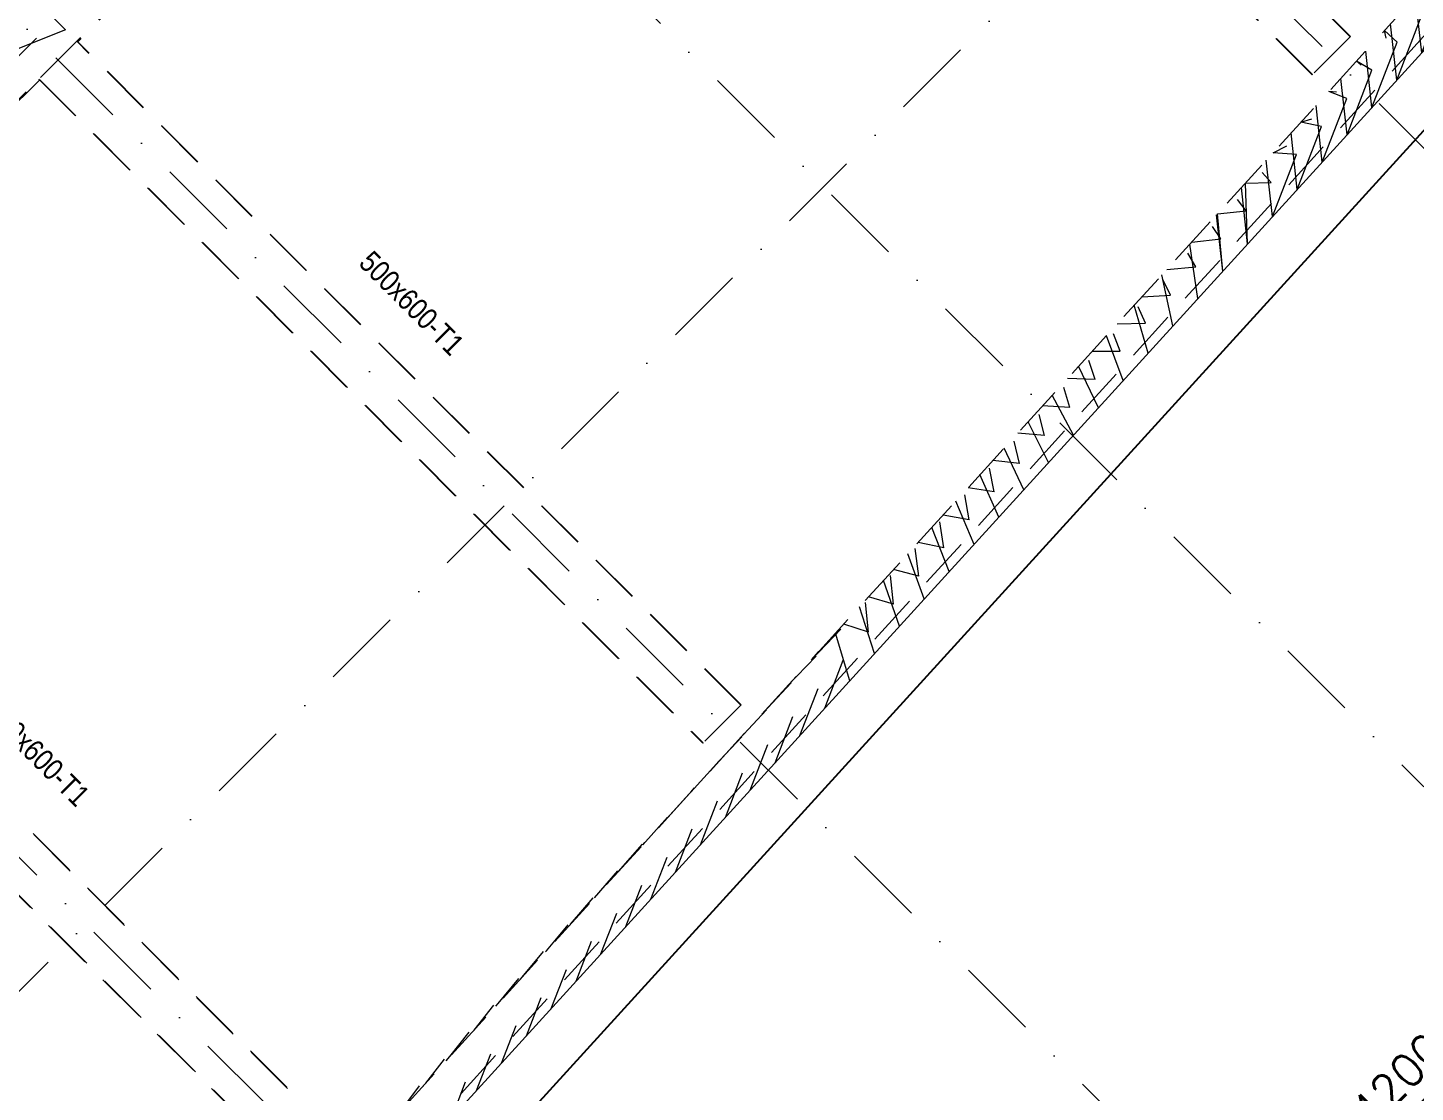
# Model space of a CAD drawing. Extents: x 660761725 to 1323371458, y 2734871439 to 5470067957.
# Drawn here: x 661899308 to 661912209, y 2735024661 to 2735034562 of the extents above; entities that cross this region are included whole.
import ezdxf

# ---------------------------------------------------------------- set-up
doc = ezdxf.new("R2010")
doc.units = 0
for name, pattern in [('AXES', [1.95, 1.2, -0.25, 0.25, -0.25]), ('Hidden', [714.375, 476.25, -238.125]), ('sbp_axis_short', [10, 5, -2.5, 0, -2.5])]:
    doc.linetypes.add(name, pattern=pattern)
doc.layers.add('A-DETL', color=5, linetype='Continuous', lineweight=9, true_color=0x0000ff)
for name, color, linetype, lineweight in [('A-FLOR-PATT', 7, 'Continuous', 15), ('A-ROOF', 7, 'Continuous', 15), ('S-BEAM-IDEN', 2, 'Continuous', 9), ('S-GRID', 7, 'Continuous', 9)]:
    doc.layers.add(name, color=color, linetype=linetype, lineweight=lineweight)
for name, color, linetype in [('S-AXIS', 20, 'AXES'), ('S-DIMO', 100, 'Continuous'), ('S-RDIMO', 8, 'Continuous')]:
    doc.layers.add(name, color=color, linetype=linetype)
doc.styles.add('Arial Narrow_1', font='ARIALN.TTF', dxfattribs={"height": 199.9999999999998})
doc.styles.add('ROMANS', font='romans.shx')
doc.dimstyles.new('S-DIMO-100', dxfattribs={"dimscale": 100, "dimtxt": 3, "dimasz": 2, "dimexe": 1.5, "dimexo": 1.5, "dimgap": 1.5, "dimtad": 1, "dimdec": 0, "dimzin": 12, "dimdsep": 46, "dimtxsty": 'ROMANS', "dimblk": 'ARCHTICK', "dimcen": 0.09, "dimdle": 1.5, "dimclrd": 8, "dimclre": 8, "dimclrt": 4, "dimadec": 0, "dimazin": 3, "dimtfac": 1, "dimtdec": 0, "dimtix": 1, "dimtmove": 1, "dimatfit": 3, "dimfxl": 1, "dimtolj": 1, "dimtzin": 0, "dimarcsym": 0})
pattern_1 = [(74.99999999999999, (0, 0), (-153.3407249233896, 41.08752341002518), [])]

# ---------------------------------------------------------------- blocks, each defined once
blk = doc.blocks.new('_ARCHTICK')
at = {"color": 0, "linetype": 'ByBlock', "const_width": 0.15}
blk.add_lwpolyline([(-0.5, -0.5), (0.5, 0.5)], dxfattribs=at)
blk = doc.blocks.new('*D112')
at = {"layer": 'S-DIMO', "color": 8, "lineweight": -2, "transparency": 16777216}
for p, q in [((662653611.4952661, 2734522459.725241), (662650429.5885128, 2734519277.670966)), ((662653498.9619807, 2734522360.126192), (662653399.3632317, 2734522459.720323)), ((662650529.1134998, 2734519390.27771), (662650429.5835955, 2734519489.803))]:
    blk.add_line(p, q, dxfattribs=at)
at = {"layer": 'S-DIMO', "color": 8, "lineweight": -2, "transparency": 16777216, "xscale": 200, "yscale": 200, "zscale": 200}
for p, rotation in [((662653505.4317075, 2734522353.656765), 45.00132815847456), ((662650535.6520714, 2734519383.739442), 225.0013281584746)]:
    blk.add_blockref('_ARCHTICK', p, dxfattribs=dict(at, rotation=rotation))
at = {"layer": 'S-DIMO', "color": 4, "transparency": 16777216, "insert": (662651808.4049373, 2734521080.825221), "char_height": 300, "width": 199.5440968434552, "attachment_point": 5, "rotation": 45.00132815847457, "style": 'ROMANS'}
blk.add_mtext('\\A1;4200', dxfattribs=at)
blk = doc.blocks.new('I am… Atomic.')
at = {"layer": 'A-FLOR-PATT', "transparency": 33554600}
h = blk.add_hatch(dxfattribs=at)
h.set_pattern_fill('ANSI31', color=8, scale=50, angle=30, style=0)
h.set_pattern_definition(pattern_1)
edge = h.paths.add_edge_path()
edge.add_line((662389967.6433319, 2734579123.010657), (662390007.8012236, 2734579503.468677))
edge.add_line((662342114.705975, 2734544592.546931), (662390007.8012234, 2734579503.468677))
edge.add_line((662363195.8073889, 2734559608.047176), (662389967.7690635, 2734579123.040917))
edge.add_line((662362417.6524743, 2734559040.823584), (662363719.8899552, 2734559990.06879))
edge.add_line((662346720.4841449, 2734547598.623516), (662362783.6519626, 2734559307.613063))
edge.add_line((662345821.5310795, 2734546943.346041), (662347578.010761, 2734548223.703842))
edge.add_line((662342292.6126368, 2734544370.997322), (662346307.4227723, 2734547297.529027))
edge.add_line((662325865.2845687, 2734528370.671522), (662342114.6925843, 2734544592.5523))
edge.add_line((662340490.7204528, 2734542572.157625), (662342149.9785906, 2734544228.604904))
edge.add_line((662339422.0417168, 2734541505.28928), (662341320.3495216, 2734543400.381265))
edge.add_line((662336597.6306283, 2734538685.662872), (662340136.8031961, 2734542218.839921))
edge.add_line((662332705.8949801, 2734534800.520002), (662336243.7133716, 2734538332.345168))
edge.add_line((662332253.0745114, 2734534348.466631), (662332782.9359009, 2734534877.430412))
edge.add_line((662326312.3910785, 2734528417.846987), (662332351.9776915, 2734534447.202265))
edge.add_line((662325865.2845687, 2734528370.671522), (662326312.3910785, 2734528417.846987))
h = blk.add_hatch(dxfattribs=at)
h.set_pattern_fill('ANSI31', color=8, scale=50, angle=30, style=0)
h.set_pattern_definition(pattern_1)
edge = h.paths.add_edge_path()
edge.add_line((662389967.6433319, 2734579123.010657), (662390007.8012236, 2734579503.468677))
edge.add_line((662390178.8400514, 2734578972.951882), (662393574.2351673, 2734576558.543434))
edge.add_line((662390389.9110394, 2734578822.862847), (662389967.7690635, 2734579123.040917))
edge.add_line((662401600.1085552, 2734571260.373601), (662390007.8012234, 2734579503.468677))
edge.add_line((662401045.2346829, 2734570742.112331), (662400996.5411683, 2734571280.666277))
edge.add_line((662400996.5411683, 2734571280.666277), (662391834.41239, 2734577795.702194))
edge.add_line((662401631.7932035, 2734570909.939), (662401600.1085552, 2734571260.373601))
edge.add_line((662398386.0115408, 2734568087.393885), (662401045.2346829, 2734570742.112331))
edge.add_line((662378065.801715, 2734545768.423274), (662383150.2610395, 2734551353.010825))
edge.add_line((662383150.2610395, 2734551353.010825), (662388234.7203641, 2734556937.598375))
edge.add_line((662388234.7203641, 2734556937.598375), (662393319.1796887, 2734562522.185926))
edge.add_line((662393319.1796887, 2734562522.185926), (662398403.6390133, 2734568106.773477))
edge.add_line((662377177.0145457, 2734544792.211362), (662378389.7704264, 2734546124.258873))
edge.add_line((662345219.5168241, 2734509691.243385), (662350637.7770958, 2734515642.46591))
edge.add_line((662350637.7770958, 2734515642.46591), (662356056.0373675, 2734521593.688435))
edge.add_line((662356056.0373675, 2734521593.688435), (662361474.2976393, 2734527544.91096))
edge.add_line((662361474.2976393, 2734527544.91096), (662366892.5579109, 2734533496.133485))
edge.add_line((662366892.5579109, 2734533496.133485), (662372310.8181826, 2734539447.35601))
edge.add_line((662372310.8181826, 2734539447.35601), (662377729.0784543, 2734545398.578536))
edge.add_line((662345267.5598451, 2734509156.384884), (662400082.3408674, 2734569362.972085))
edge.add_line((662401418.6805061, 2734570690.601139), (662400941.3227103, 2734570214.051982))
edge.add_line((662400082.3408674, 2734569362.972085), (662401631.7932035, 2734570909.939))
h = blk.add_hatch(dxfattribs=at)
h.set_pattern_fill('ANSI31', color=8, scale=50, angle=30, style=0)
h.set_pattern_definition(pattern_1)
edge = h.paths.add_edge_path()
edge.add_line((662345468.2720397, 2734510142.524049), (662345661.1307589, 2734509588.669044))
edge.add_line((662345219.5168241, 2734509691.243385), (662350637.7770958, 2734515642.46591))
edge.add_line((662350637.7770958, 2734515642.46591), (662356056.0373675, 2734521593.688435))
edge.add_line((662356056.0373675, 2734521593.688435), (662361474.2976393, 2734527544.91096))
edge.add_line((662361474.2976393, 2734527544.91096), (662366892.5579109, 2734533496.133485))
edge.add_line((662366892.5579109, 2734533496.133485), (662372310.8181826, 2734539447.35601))
edge.add_line((662372310.8181826, 2734539447.35601), (662377729.0784543, 2734545398.578536))
edge.add_line((662345267.5598451, 2734509156.384884), (662400082.3408674, 2734569362.972085))
at = {"layer": 'A-DETL', "color": 8, "linetype": 'Hidden', "lineweight": 9}
for p, q in [((662399013.4511831, 2734568320.204953), (662345232.817815, 2734509249.488402)), ((662364156.989607, 2734530781.92594), (662352854.1594731, 2734542085.231205)), ((662352856.9098378, 2734542087.986068), (662364159.7371086, 2734530784.677935)), ((662350497.8719653, 2734528923.893819), (662357993.6440659, 2734536413.314352)), ((662357915.4686385, 2734536321.962039), (662352325.820084, 2734530737.049892)), ((662363803.4928061, 2734530428.444213), (662357906.7160728, 2734536325.468826)), ((662357915.4686385, 2734536321.962039), (662363806.1121893, 2734530431.06788)), ((662351963.4553444, 2734531094.343599), (662352211.4057801, 2734530845.972211)), ((662352211.4057801, 2734530845.972211), (662351706.511895, 2734530643.887706)), ((662352316.6565512, 2734530740.721336), (662351963.3170251, 2734530387.082322)), ((662352325.820084, 2734530737.049892), (662352316.6565512, 2734530740.721336)), ((662358491.0865248, 2734524566.285238), (662352316.6565512, 2734530740.721336)), ((662358493.8343017, 2734524569.031452), (662352325.820084, 2734530737.049892)), ((662364159.7371086, 2734530784.677935), (662363806.1121893, 2734530431.06788)), ((662364156.989607, 2734530781.92594), (662364159.7371086, 2734530784.677935)), ((662351972.0527202, 2734530383.582294), (662350504.4944506, 2734528917.267565)), ((662351963.3170251, 2734530387.082322), (662351972.0527202, 2734530383.582294)), ((662351963.3170251, 2734530387.082322), (662358137.5971158, 2734524212.796107)), ((662351972.0527202, 2734530383.582294), (662358140.2166456, 2734524215.414147)), ((662363806.1121893, 2734530431.06788), (662363803.4928061, 2734530428.444213)), ((662363804.2896813, 2734530429.241055), (662363806.0797445, 2734530431.031041)), ((662354781.2747371, 2734520496.512781), (662348366.2298224, 2734526911.564058)), ((662348375.3924686, 2734526907.89297), (662354784.0222851, 2734520499.258766)), ((662348012.7404133, 2734526558.074927), (662354427.785328, 2734520143.02365)), ((662354430.404629, 2734520145.641461), (662348021.4752218, 2734526554.575255)), ((662358493.8343017, 2734524569.031452), (662358140.2166456, 2734524215.414147)), ((662358491.0865248, 2734524566.285238), (662358493.8343017, 2734524569.031452)), ((662358140.2166456, 2734524215.414147), (662358137.5971158, 2734524212.796107)), ((662358139.9486969, 2734524215.147686), (662358140.1809704, 2734524215.37996))]:
    blk.add_line(p, q, dxfattribs=at)
at = {"layer": 'A-DETL', "color": 8, "linetype": 'Hidden', "lineweight": 9, "flags": 128}
blk.add_lwpolyline([(662345219.5168241, 2734509691.243385), (662350637.7770958, 2734515642.46591), (662356056.0373675, 2734521593.688435), (662361474.2976393, 2734527544.91096), (662366892.5579109, 2734533496.133485), (662372310.8181826, 2734539447.35601), (662377729.0784543, 2734545398.578536)], dxfattribs=at)
at = {"layer": 'A-ROOF', "color": 8, "lineweight": 13}
blk.add_line((662345267.5598451, 2734509156.384884), (662400082.3408674, 2734569362.972085), dxfattribs=at)
at = {"layer": 'S-BEAM-IDEN', "color": 8, "char_height": 199.9999999999998, "width": 1539.239999999998, "attachment_point": 1, "rotation": 314.9999999999996, "style": 'Arial Narrow_1'}
for insert in [(662355069.4484113, 2734528807.760153), (662351589.5222491, 2734524614.405715)]:
    blk.add_mtext('500x600-T1', dxfattribs=dict(at, insert=insert))
blk = doc.blocks.new('I am… All Range.')
at = {"layer": 'S-GRID', "color": 8, "linetype": 'sbp_axis_short', "lineweight": 13, "ltscale": 150}
for p, q in [((662622712.44625, 2734514326.959595), (662688816.0170653, 2734580430.53041)), ((662627061.1529542, 2734509978.252891), (662693164.7237693, 2734576081.823706)), ((662628300.2678357, 2734553498.518655), (662656919.881746, 2734524878.904745)), ((662625330.4193549, 2734550528.670175), (662653950.0332651, 2734521909.056264)), ((662622360.5708737, 2734547558.821693), (662650980.3147497, 2734518939.077817)), ((662618471.4835767, 2734543669.734396), (662647091.3762469, 2734515049.841725))]:
    blk.add_line(p, q, dxfattribs=at)
at = {"layer": 'S-DIMO', "color": 3}
dim = blk.add_linear_dim(base=(662650535.6520714, 2734519383.739442), p1=(662653605.0304564, 2734522254.062633), p2=(662650635.1819755, 2734519284.214152), angle=45.00132815847456, dimstyle='S-DIMO-100', dxfattribs=at)
dim.commit()
dim.dimension.update_dxf_attribs({"geometry": '*D112', "text_midpoint": (662651808.4049373, 2734521080.825221)})

msp = doc.modelspace()

# ---------------------------------------------------------------- linework, layer by layer
at = {"layer": 'S-RDIMO'}
msp.add_line((661949291.4375603, 2735074249.40046), (661893444.274644, 2735012908.882059), dxfattribs=at)

# ---------------------------------------------------------------- block references
at = {"layer": 'S-AXIS'}
for name, p in [('I am… All Range.', (-739763.2984656096, 503695.4297404289)), ('I am… Atomic.', (-452552.6789346933, 503695.4297404289))]:
    msp.add_blockref(name, p, dxfattribs=at)

doc.saveas('drawing.dxf')
